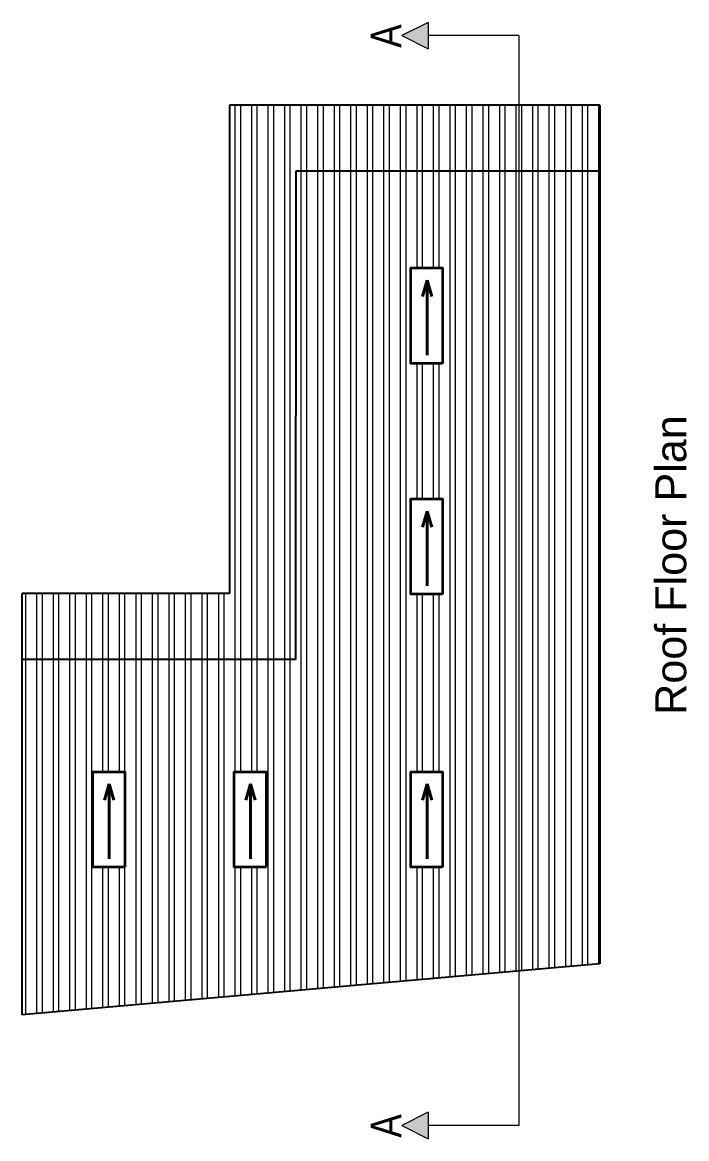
# Model space of a CAD drawing. Header units: inches. Extents: x 392906 to 410488, y -52747 to -40742.
# Drawn here: x 402314 to 402616, y -48948 to -48441 of the extents above; entities that cross this region are included whole.
import ezdxf

# ---------------------------------------------------------------- set-up
doc = ezdxf.new("R2010")
doc.units = ezdxf.units.IN
doc.header["$LTSCALE"] = 2
doc.header["$MEASUREMENT"] = 0
doc.layers.get('0').update_dxf_attribs({"linetype": 'CONTINUOUS'})
for name, color, linetype, lineweight in [('DIM_LINE', 173, 'CONTINUOUS', 20), ('door', 20, 'CONTINUOUS', 35), ('WALL - A', 1, 'CONTINUOUS', 40)]:
    doc.layers.add(name, color=color, linetype=linetype, lineweight=lineweight)
doc.styles.get("Standard").update_dxf_attribs({"font": 'ARIALN.TTF'})
pattern_1 = [(270, (353205.703, -447172.598), (7.5, -3e-15), []), (270, (353203.203, -447175.098), (7.5, -3e-15), [])]

msp = doc.modelspace()

# ---------------------------------------------------------------- hatches: boundary and pattern name
at = {"linetype": 'ByBlock', "lineweight": 5}
for points in [[(402486.25, -48447.31), (402498.25, -48441.31), (402498.25, -48453.31)], [(402486.25, -48941.63), (402498.25, -48935.63), (402498.25, -48947.63)]]:
    msp.add_hatch(color=7, dxfattribs=at).paths.add_polyline_path(points)
at = {"layer": 'DIM_LINE'}
h = msp.add_hatch(dxfattribs=at)
h.set_pattern_fill('ANSI32', color=256, scale=20, angle=585)
h.set_pattern_definition(pattern_1)
h.paths.add_polyline_path([(402539.41, -48508.85), (402539.41, -48478.85), (402408.16, -48478.85), (402408.11, -48700.35), (402314.13, -48700.35), (402314.13, -48730.35), (402438.1, -48730.35), (402438.15, -48508.85)])
h = msp.add_hatch(dxfattribs=at)
h.set_pattern_fill('ANSI32', color=256, scale=20, angle=585)
h.set_pattern_definition(pattern_1)
h.paths.add_polyline_path([(402539.41, -48478.85), (402539.41, -48508.85), (402576.15, -48508.85), (402576.16, -48478.85)])
h = msp.add_hatch(dxfattribs=at)
h.set_pattern_fill('ANSI32', color=256, scale=20, angle=585)
h.set_pattern_definition(pattern_1)
h.paths.add_polyline_path([(402438.1, -48730.35), (402314.13, -48730.35), (402314.13, -48891.42), (402539.41, -48871.61), (402539.41, -48508.85), (402438.15, -48508.85)])
h.paths.add_polyline_path([(402490.33, -48781.17), (402504.78, -48781.17), (402504.78, -48824.5), (402490.33, -48824.5)], flags=16)
h.paths.add_polyline_path([(402424.71, -48781.17), (402424.71, -48824.5), (402410.26, -48824.5), (402410.26, -48781.17)], flags=16)
h.paths.add_polyline_path([(402490.33, -48700.7), (402490.33, -48657.38), (402504.78, -48657.38), (402504.78, -48700.7)], flags=16)
h.paths.add_polyline_path([(402360.6, -48781.17), (402360.6, -48824.5), (402346.14, -48824.5), (402346.14, -48781.17)], flags=16)
h.paths.add_polyline_path([(402490.33, -48596.05), (402490.33, -48552.72), (402504.78, -48552.72), (402504.78, -48596.05)], flags=16)
h = msp.add_hatch(dxfattribs=at)
h.set_pattern_fill('ANSI32', color=256, scale=20, angle=585)
h.set_pattern_definition(pattern_1)
h.paths.add_polyline_path([(402539.41, -48871.61), (402576.07, -48868.39), (402576.15, -48508.85), (402539.41, -48508.85)])

# ---------------------------------------------------------------- linework, layer by layer
at = {"color": 7, "linetype": 'ByBlock', "lineweight": 5}
for p, q in [((402498.25, -48441.31), (402486.25, -48447.31)), ((402498.25, -48441.31), (402498.25, -48453.31)), ((402486.25, -48447.31), (402498.25, -48453.31)), ((402539.41, -48447.31), (402498.25, -48447.31)), ((402539.41, -48447.31), (402539.41, -48941.63)), ((402498.25, -48935.63), (402486.25, -48941.63)), ((402498.25, -48935.63), (402498.25, -48947.63)), ((402486.25, -48941.63), (402498.25, -48947.63)), ((402539.41, -48941.63), (402498.25, -48941.63))]:
    msp.add_line(p, q, dxfattribs=at)
at = {"ltscale": 0.5}
for p, q in [((402408.16, -48478.85), (402408.11, -48700.35)), ((402576.16, -48478.85), (402408.16, -48478.85)), ((402576.16, -48478.85), (402576.07, -48868.39)), ((402438.15, -48508.85), (402438.1, -48730.35)), ((402576.15, -48508.85), (402438.15, -48508.85)), ((402408.11, -48700.35), (402314.13, -48700.35)), ((402314.13, -48891.42), (402314.13, -48700.35)), ((402438.1, -48730.35), (402314.13, -48730.35)), ((402576.07, -48868.39), (402314.13, -48891.42))]:
    msp.add_line(p, q, dxfattribs=at)
at = {"layer": 'DIM_LINE'}
for points in [[(402504.78, -48552.72), (402490.33, -48552.72), (402490.33, -48596.05), (402504.78, -48596.05)], [(402504.78, -48657.38), (402490.33, -48657.38), (402490.33, -48700.7), (402504.78, -48700.7)], [(402360.6, -48781.17), (402346.14, -48781.17), (402346.14, -48824.5), (402360.6, -48824.5)], [(402424.71, -48781.17), (402410.26, -48781.17), (402410.26, -48824.5), (402424.71, -48824.5)], [(402504.78, -48781.17), (402490.33, -48781.17), (402490.33, -48824.5), (402504.78, -48824.5)]]:
    msp.add_lwpolyline(points, close=True, dxfattribs=at)
at = {"layer": 'door', "ltscale": 0.5}
for points in [[(402504.78, -48596.05), (402490.33, -48596.05), (402490.33, -48552.72), (402504.78, -48552.72)], [(402504.78, -48700.7), (402490.33, -48700.7), (402490.33, -48657.38), (402504.78, -48657.38)], [(402360.6, -48824.5), (402346.14, -48824.5), (402346.14, -48781.17), (402360.6, -48781.17)], [(402424.71, -48824.5), (402410.26, -48824.5), (402410.26, -48781.17), (402424.71, -48781.17)], [(402504.78, -48824.5), (402490.33, -48824.5), (402490.33, -48781.17), (402504.78, -48781.17)]]:
    msp.add_lwpolyline(points, close=True, dxfattribs=at)
at = {"layer": 'WALL - A'}
for p, q in [((402497.75, -48558.31), (402495.63, -48565.61)), ((402497.75, -48592.29), (402497.75, -48558.31)), ((402497.75, -48558.31), (402499.88, -48565.61)), ((402497.75, -48662.97), (402495.63, -48670.26)), ((402497.75, -48696.94), (402497.75, -48662.97)), ((402497.75, -48662.97), (402499.88, -48670.26)), ((402353.56, -48786.76), (402351.44, -48794.06)), ((402353.56, -48820.74), (402353.56, -48786.76)), ((402353.56, -48786.76), (402355.69, -48794.06)), ((402417.68, -48786.76), (402415.55, -48794.06)), ((402417.68, -48820.74), (402417.68, -48786.76)), ((402417.68, -48786.76), (402419.8, -48794.06)), ((402497.75, -48786.76), (402495.63, -48794.06)), ((402497.75, -48820.74), (402497.75, -48786.76)), ((402497.75, -48786.76), (402499.88, -48794.06))]:
    msp.add_line(p, q, dxfattribs=at)

# ---------------------------------------------------------------- texts
at = {"color": 7, "linetype": 'ByBlock', "lineweight": 5, "char_height": 14, "rotation": 90}
for s, insert, width, attachment_point in [('A', (402472.14, -48442.19), 26.5803, 3), ('{\\fArial CE|b0|i0|c0|p34;Roof\\fArial CE|b0|i0|c238|p34; Floor Plan}', (402608.43, -48687.45), 235.547, 5), ('A', (402472.14, -48936.5), 26.5803, 3)]:
    msp.add_mtext(s, dxfattribs=dict(at, insert=insert, width=width, attachment_point=attachment_point))

doc.saveas('drawing.dxf')
